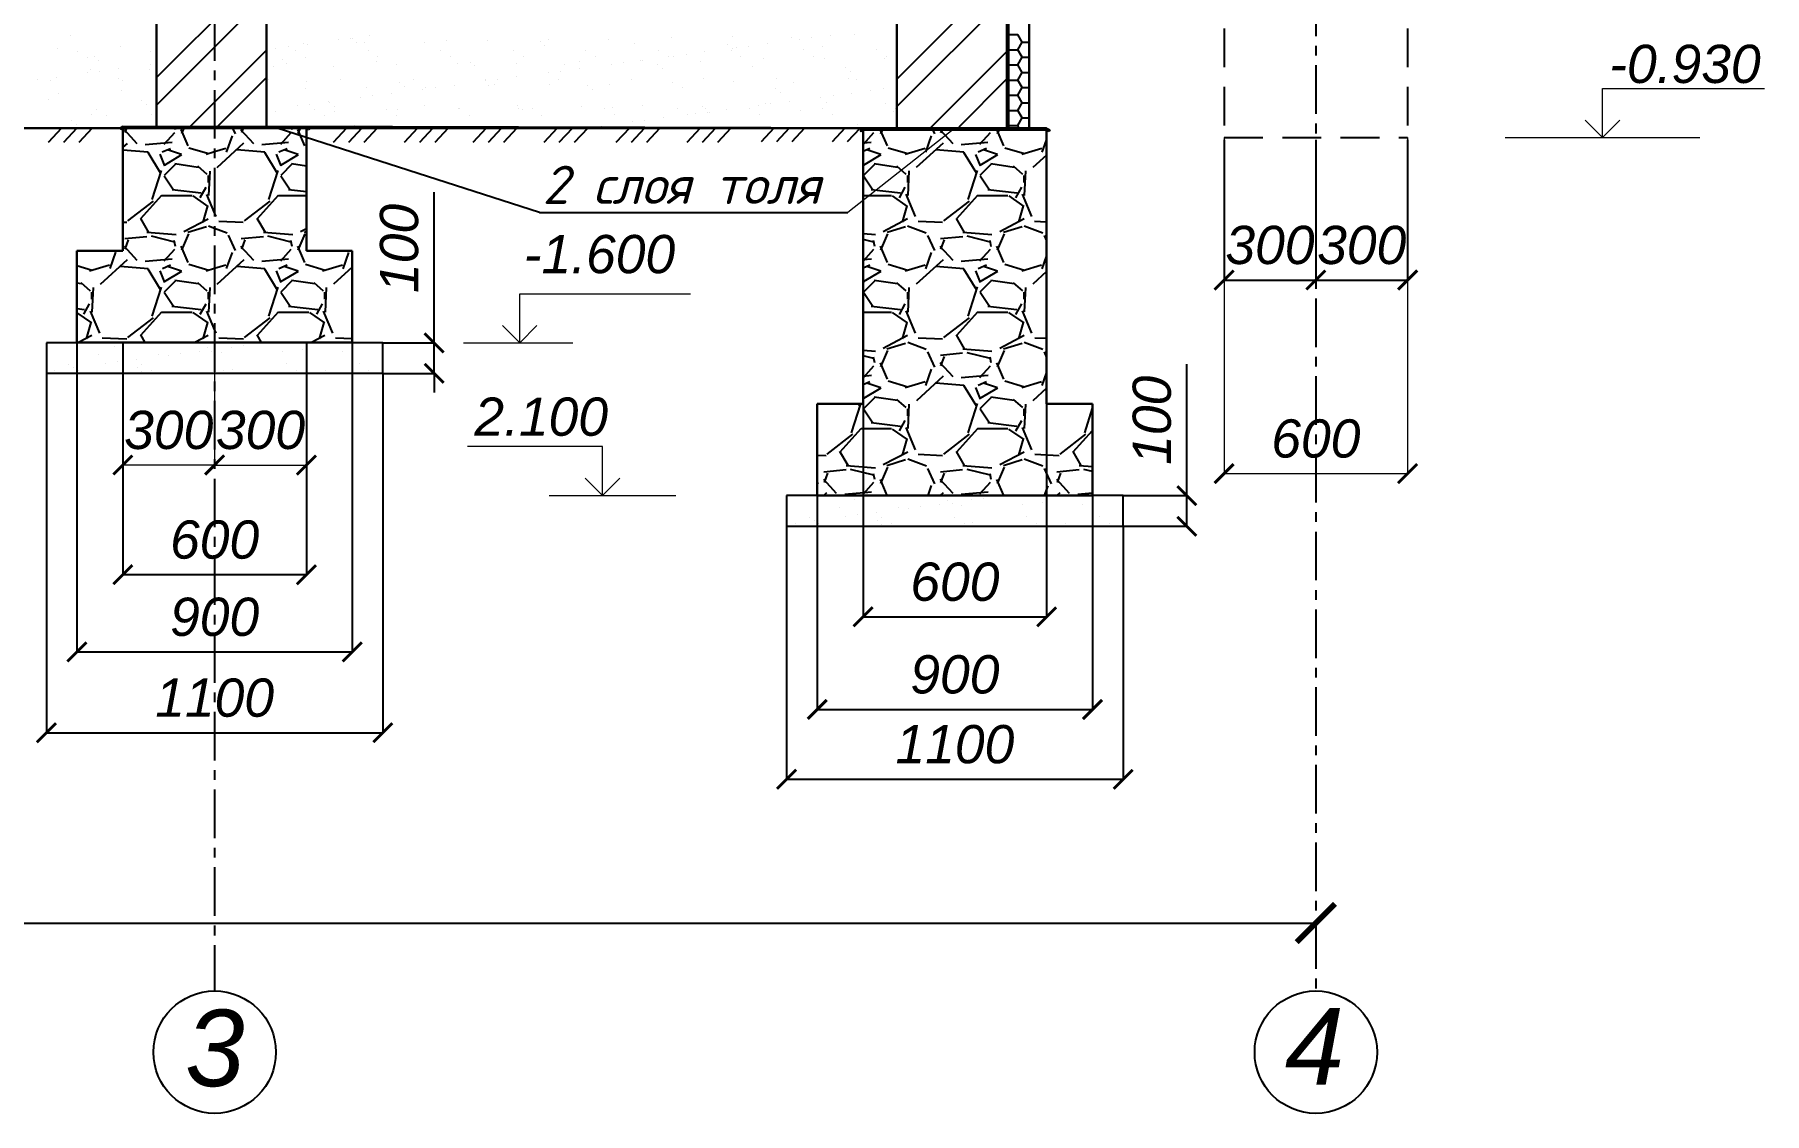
# Model space of a CAD drawing. Header units: millimetres. Extents: x 84778 to 227326, y -44398 to 146312.
# Drawn here: x 196274 to 207584, y -15840 to -8789 of the extents above; entities that cross this region are included whole.
import ezdxf

# ---------------------------------------------------------------- set-up
doc = ezdxf.new("R2010")
doc.units = ezdxf.units.MM
doc.header["$LTSCALE"] = 10
doc.linetypes.add('CENTER', pattern=[50.8, 31.75, -6.35, 6.35, -6.35])
doc.linetypes.add('DASHED', pattern=[19.05, 12.7, -6.35])
for name, color, linetype in [('Осевая', 7, 'CENTER'), ('Пунктир', 7, 'DASHED'), ('Размерная', 7, 'Continuous'), ('Текст', 7, 'Continuous'), ('Штриховка', 7, 'DASHED')]:
    doc.layers.add(name, color=color, linetype=linetype)
for name, color, linetype, lineweight in [('Основная', 7, 'Continuous', 30), ('основной', 7, 'Continuous', 30), ('Тонкая', 7, 'Continuous', 25)]:
    doc.layers.add(name, color=color, linetype=linetype, lineweight=lineweight)
doc.styles.add('Isocpeur', font='isocpeui.ttf')
doc.styles.add('STIL 888', font='ARIALI.TTF')

# ---------------------------------------------------------------- blocks, each defined once
blk = doc.blocks.new('_ArchTick')
at = {"color": 0, "linetype": 'ByBlock', "const_width": 0.15}
blk.add_lwpolyline([(-0.5, -0.5), (0.5, 0.5)], dxfattribs=at)

msp = doc.modelspace()

# ---------------------------------------------------------------- hatches: boundary and pattern name
at = {"layer": 'Тонкая', "linetype": 'Continuous', "ltscale": 1000}
msp.add_hatch(color=256, dxfattribs=at).paths.add_polyline_path([(202643.6, -5515.4), (202631.6, -5515.4), (202631.6, -9401.4), (202643.6, -9401.4)])
at = {"layer": 'Тонкая', "linetype": 'DASHED', "ltscale": 1000}
h = msp.add_hatch(color=256, dxfattribs=at)
h.paths.add_polyline_path([(198051.6, -9389.4), (196851.6, -9389.4), (196851.6, -9401.4), (198051.6, -9401.4)])
h.paths.add_polyline_path([(196851.6, -9389.4), (196833.2, -9399.9), (196838.9, -9409.8), (196851.6, -9401.4)])
h.paths.add_polyline_path([(198072.3, -9399), (198051.6, -9389.4), (198051.6, -9401.4), (198066.7, -9411)])
h = msp.add_hatch(color=256, dxfattribs=at)
h.paths.add_polyline_path([(202891.6, -9401.4), (201691.6, -9401.4), (201691.6, -9413.4), (202891.6, -9413.4)])
h.paths.add_polyline_path([(201691.6, -9401.4), (201673.2, -9411.9), (201678.9, -9421.8), (201691.6, -9413.4)])
h.paths.add_polyline_path([(202912.3, -9411), (202891.6, -9401.4), (202891.6, -9413.4), (202906.7, -9423)])

# ---------------------------------------------------------------- linework, layer by layer
at = {"lineweight": 20}
msp.add_line((202291.6, -9401.4), (201591.9, -9952.1), dxfattribs=at)
at = {"layer": 'Осевая'}
for p, q in [((197451.6, 13708.5), (197451.6, -15039.6)), ((204651.6, 6250), (204651.6, -15039.6))]:
    msp.add_line(p, q, dxfattribs=at)
at = {"layer": 'Основная', "ltscale": 50}
for p, q in [((196851.6, -9401.4), (198051.6, -9401.4)), ((201691.6, -9401.4), (202891.6, -9401.4))]:
    msp.add_line(p, q, dxfattribs=at)
at = {"layer": 'основной', "ltscale": 50}
for p, q in [((201911.6, -9401.4), (201911.6, -4875.4)), ((202777.6, -9401.4), (202777.6, -5515.4)), ((197791.6, -9401.4), (197791.6, -7601.4)), ((197071.6, -9401.4), (197071.6, -7720.8)), ((189651.6, -9401.4), (196851.6, -9401.4)), ((198051.6, -9401.4), (201691.6, -9401.4))]:
    msp.add_line(p, q, dxfattribs=at)
at = {"layer": 'основной', "linetype": 'Continuous', "ltscale": 1000}
msp.add_line((202631.6, -4875.4), (202631.6, -9401.4), dxfattribs=at)
at = {"layer": 'основной', "ltscale": 1000}
for p, q in [((196851.6, -9401.4), (196851.6, -10201.4)), ((198051.6, -9401.4), (198051.6, -10201.4)), ((196551.6, -10201.4), (196551.6, -10802)), ((196551.6, -10201.4), (196851.6, -10201.4)), ((198051.6, -10201.4), (198351.6, -10201.4)), ((198351.6, -10201.4), (198351.6, -10802)), ((196551.6, -10802), (198351.6, -10802)), ((196851.6, -10801.4), (196851.6, -10802)), ((198051.6, -10801.4), (198051.6, -10802))]:
    msp.add_line(p, q, dxfattribs=at)
at = {"layer": 'основной', "linetype": 'Continuous'}
for p, q in [((201691.6, -9401.4), (201691.6, -11201.4)), ((202891.6, -9401.4), (202891.6, -11201.4)), ((201391.6, -11201.4), (201391.6, -11801.4)), ((201391.6, -11201.4), (201691.6, -11201.4)), ((202891.6, -11201.4), (203191.6, -11201.4)), ((203191.6, -11201.4), (203191.6, -11802)), ((201391.6, -11801.4), (203191.6, -11801.4))]:
    msp.add_line(p, q, dxfattribs=at)
at = {"layer": 'Пунктир', "linetype": 'DASHED', "ltscale": 2}
for p, q in [((204051.6, -5700.8), (204051.6, -9475.4)), ((205251.6, -5700.8), (205251.6, -9475.4)), ((204051.6, -9461.4), (205251.6, -9461.4))]:
    msp.add_line(p, q, dxfattribs=at)
at = {"layer": 'Размерная', "linetype": 'ByBlock', "lineweight": 20}
for p, q in [((206525.6, -9141.4), (207584.4, -9141.4)), ((206525.6, -9461.4), (206525.6, -9141.4)), ((206412.5, -9348.3), (206525.6, -9461.4)), ((206638.7, -9348.3), (206525.6, -9461.4)), ((199446.2, -10483.9), (200561.9, -10483.9)), ((199446.2, -10803.9), (199446.2, -10483.9)), ((199333, -10690.8), (199446.2, -10803.9)), ((199559.3, -10690.8), (199446.2, -10803.9)), ((199988.3, -11481.4), (199104.8, -11481.4)), ((199988.3, -11801.4), (199988.3, -11481.4)), ((199875.1, -11688.3), (199988.3, -11801.4)), ((200101.4, -11688.3), (199988.3, -11801.4))]:
    msp.add_line(p, q, dxfattribs=at)
at = {"layer": 'Размерная', "linetype": 'ByBlock', "lineweight": 0, "ltscale": 1000}
for p, q in [((204051.6, -9462), (204051.6, -11659.5)), ((205251.6, -9462), (205251.6, -11659.5)), ((196851.6, -10802), (196851.6, -11603.3)), ((197451.6, -10802), (197451.6, -11603.3)), ((197451.6, -10803.3), (197451.6, -11603.3)), ((198051.6, -10803.3), (198051.6, -11603.3)), ((197451.6, -11602.1), (196851.6, -11602.1)), ((197451.6, -11602.1), (198051.6, -11602.1)), ((204051.6, -11658.3), (205251.6, -11658.3))]:
    msp.add_line(p, q, dxfattribs=at)
at = {"layer": 'Размерная', "linetype": 'ByBlock', "ltscale": 1000}
for p, q in [((204051.6, -9476), (204051.6, -10394.5)), ((204651.6, -9476), (204651.6, -10394.5)), ((204651.6, -9477.3), (204651.6, -10394.5)), ((205251.6, -9477.3), (205251.6, -10394.5)), ((204051.6, -10393.2), (204651.6, -10393.2)), ((204651.6, -10393.2), (205251.6, -10393.2)), ((196851.6, -10802), (196851.6, -12319.9)), ((198051.6, -10802), (198051.6, -12319.9)), ((203808.3, -11802), (203808.3, -10942.7)), ((201691.6, -11202), (201691.6, -12595.4)), ((202891.6, -11202), (202891.6, -12595.4)), ((201391.6, -11802), (201391.6, -13200.9)), ((203191.6, -11802.6), (203191.6, -13200.9)), ((203392.2, -11802), (203809.6, -11802)), ((203808.3, -12002.6), (203808.3, -11802)), ((201191.6, -12002.6), (201191.6, -13657.3)), ((203391.6, -12002.6), (203391.6, -13657.3)), ((203392.2, -12002.6), (203809.6, -12002.6)), ((196851.6, -12318.7), (198051.6, -12318.7)), ((201691.6, -12594.2), (202891.6, -12594.2)), ((201391.6, -13199.6), (203191.6, -13199.6)), ((201191.6, -13656.1), (203391.6, -13656.1))]:
    msp.add_line(p, q, dxfattribs=at)
at = {"layer": 'Размерная', "ltscale": 1000}
for p, q in [((198886.9, -10803.9), (198886.9, -9819.6)), ((196551.6, -10803.3), (196551.6, -12824.8)), ((198351.6, -10803.3), (198351.6, -12824.8)), ((198552.2, -10803.9), (198888.1, -10803.9)), ((198886.9, -11003.3), (198886.9, -10803.9)), ((196351.6, -11003.3), (196351.6, -13353)), ((198551.6, -11003.3), (198551.6, -13353)), ((198552.2, -11003.3), (198888.1, -11003.3)), ((198886.9, -11003.3), (198886.9, -11128.3)), ((196551.6, -12823.5), (198351.6, -12823.5)), ((196351.6, -13351.8), (198551.6, -13351.8))]:
    msp.add_line(p, q, dxfattribs=at)
at = {"layer": 'Размерная', "linetype": 'Continuous', "ltscale": 1000}
for p, q in [((183051.6, -14595.5), (204651.6, -14595.5)), ((204651.6, -14594.2), (204651.6, -14593))]:
    msp.add_line(p, q, dxfattribs=at)
at = {"layer": 'Тонкая', "ltscale": 50}
msp.add_line((202643.6, -9401.4), (202643.6, -5515.4), dxfattribs=at)
at = {"layer": 'Тонкая', "ltscale": 1000}
for p, q in [((197071.6, -9070.4), (197789.4, -8352.6)), ((201911.6, -9079.8), (202631.6, -8359.8)), ((197071.6, -9250.1), (197788.8, -8532.8)), ((201911.6, -9259.4), (202631.6, -8539.4)), ((197291.4, -9389.4), (197787.8, -8893)), ((202134.4, -9395.7), (202631.6, -8898.6)), ((197471, -9389.4), (197787.3, -9073.2)), ((202318.7, -9391.1), (202631.6, -9078.2)), ((196851.6, -10201.4), (196851.6, -9401.4)), ((196851.6, -9401.4), (198051.6, -9401.4)), ((196879.1, -9499.8), (196851.6, -9525)), ((196945.8, -9503.3), (196862, -9411.8)), ((196866.6, -9429.8), (196877.3, -9401.4)), ((197172.9, -9494), (196997.6, -9509.2)), ((197188.2, -9431.1), (197119.6, -9507.3)), ((197195.8, -9411.4), (197193.8, -9401.4)), ((197230.8, -9410.4), (197276.5, -9517.1)), ((197236.3, -9436.4), (197251.4, -9401.4)), ((197641.3, -9499.6), (197466.1, -9659.7)), ((197529.5, -9556.9), (197567.6, -9450.2)), ((197569.3, -9401.4), (197586.2, -9437.8)), ((197707.7, -9503.2), (197623.9, -9411.8)), ((197628.6, -9429.8), (197639.3, -9401.4)), ((197934.9, -9494), (197759.7, -9509.2)), ((199574.6, -9952.1), (197860.5, -9401.4)), ((197950.2, -9431.1), (197881.6, -9507.3)), ((197957.8, -9411.3), (197955.8, -9401.4)), ((197992.7, -9410.3), (198038.4, -9517)), ((197998.3, -9436.5), (198013.3, -9401.4)), ((198051.6, -9401.4), (198051.6, -10201.4)), ((197016.8, -9558.2), (196851.6, -9544.4)), ((197100.8, -9696.6), (197017, -9559.5)), ((197093, -9571.5), (197123.4, -9647.7)), ((197162.9, -9534.8), (197109.6, -9557.6)), ((197123.1, -9641.4), (197237.4, -9572.8)), ((197236, -9573.5), (197144.5, -9543.1)), ((197283.5, -9528.3), (197413, -9566.4)), ((197395.7, -9570.3), (197451.6, -9553.9)), ((197451.6, -9553.9), (197525.3, -9532.2)), ((197778.8, -9558.2), (197595.9, -9542.9)), ((197862.8, -9696.6), (197779, -9559.5)), ((197855, -9571.5), (197885.5, -9647.7)), ((197925, -9534.7), (197871.6, -9557.6)), ((197885.1, -9641.4), (197999.4, -9572.8)), ((197998, -9573.5), (197906.5, -9543.1)), ((198045.4, -9528.3), (198051.6, -9530.1)), ((197043.9, -9867.6), (197104.8, -9677.1)), ((197197.6, -9634.6), (197121.4, -9710.8)), ((197122.1, -9711.5), (197183, -9802.9)), ((197344.3, -9656.7), (197191.9, -9633.8)), ((197402.2, -9702.9), (197341.2, -9649.6)), ((197411.1, -9756.5), (197411.1, -9710.8)), ((197419.2, -9680.9), (197411.6, -9841)), ((197805.9, -9867.5), (197866.8, -9677)), ((197959.6, -9634.6), (197883.4, -9710.8)), ((197884.1, -9711.5), (197945, -9802.9)), ((198051.6, -9648.5), (197953.9, -9633.9)), ((196969.6, -9991.5), (197106.7, -9839.1)), ((197173, -9801.1), (197363.5, -9823.9)), ((197357.6, -9854.7), (197395.7, -9786.1)), ((197398.9, -9834.2), (197451.6, -9959.2)), ((197731.6, -9991.5), (197868.7, -9839.1)), ((197935, -9801.1), (198051.6, -9815.1)), ((196884.2, -10007.1), (197051.9, -9877.5)), ((197106.3, -9840.4), (197304.5, -9840.4)), ((197308.8, -9843.2), (197407.9, -9911.7)), ((197404.4, -9907.8), (197373.9, -10014.5)), ((197646.3, -10007), (197813.9, -9877.5)), ((197868.3, -9840.4), (198051.6, -9840.4)), ((196851.6, -10014.5), (196877.2, -10015.7)), ((197021.4, -10081.6), (196968.1, -9990.2)), ((197409.9, -9994.5), (197249.9, -10078.3)), ((197275.9, -10081), (197397.9, -10042.9)), ((197411, -10038.3), (197451.6, -10053.5)), ((197451.6, -9959.2), (197459.9, -9979)), ((197451.6, -10053.5), (197532.9, -10084)), ((197479.2, -10008.1), (197639.2, -10015.7)), ((197783.4, -10081.6), (197730.1, -9990.2)), ((198051.6, -10057.6), (198012, -10078.3)), ((196945.8, -10265.3), (196862, -10173.9)), ((197008.8, -10109.8), (196864, -10125)), ((196866.6, -10191.8), (196889.5, -10130.9)), ((197199.9, -10098.6), (197009.4, -10083.3)), ((197199.9, -10098.6), (197009.4, -10083.3)), ((197190.3, -10145.1), (197037.9, -10107)), ((197195.8, -10173.4), (197188.1, -10135.3)), ((197230.8, -10172.4), (197276.5, -10279.1)), ((197236.3, -10198.4), (197282, -10091.8)), ((197540.4, -10100.7), (197586.1, -10199.8)), ((197707.8, -10265.3), (197623.9, -10173.8)), ((197770.8, -10109.8), (197626, -10125)), ((197628.6, -10191.9), (197651.5, -10130.9)), ((197962, -10098.6), (197771.5, -10083.3)), ((197962, -10098.6), (197771.5, -10083.3)), ((197952.3, -10145.1), (197799.9, -10107)), ((197957.8, -10173.3), (197950.1, -10135.2)), ((197992.7, -10172.3), (198038.5, -10279)), ((197998.3, -10198.5), (198044, -10091.8)), ((198037.9, -10081), (198051.6, -10076.7)), ((196551.6, -10802), (196551.6, -10201.4)), ((196551.6, -10201.4), (196851.6, -10201.4)), ((196879.3, -10261.6), (196704.1, -10421.6)), ((196767.5, -10318.8), (196805.6, -10212.1)), ((197173.4, -10255.9), (196998.1, -10271.2)), ((197188.2, -10193.1), (197119.6, -10269.3)), ((197283.6, -10290.4), (197413.1, -10328.5)), ((197641.5, -10261.5), (197466.3, -10421.5)), ((197529.5, -10318.9), (197567.6, -10212.2)), ((197935.4, -10255.9), (197760.2, -10271.2)), ((197950.1, -10193.2), (197881.5, -10269.4)), ((198045.5, -10290.4), (198175.1, -10328.5)), ((198051.6, -10201.4), (198351.6, -10201.4)), ((198291.4, -10319), (198329.5, -10212.4)), ((198351.6, -10201.4), (198351.6, -10802)), ((196551.6, -10299.2), (196651.2, -10328.5)), ((196633.6, -10332.4), (196763.2, -10294.3)), ((197016.8, -10320.2), (196834, -10304.9)), ((197100.8, -10458.6), (197017, -10321.5)), ((197093, -10333.5), (197123.4, -10409.7)), ((197163, -10296.7), (197109.7, -10319.6)), ((197197.6, -10396.6), (197121.4, -10472.8)), ((197123.1, -10403.4), (197237.4, -10334.8)), ((197236, -10335.5), (197144.5, -10305.1)), ((197344.2, -10418.7), (197191.8, -10395.8)), ((197395.6, -10332.4), (197451.6, -10315.9)), ((197451.6, -10315.9), (197525.1, -10294.3)), ((197778.8, -10320.2), (197596, -10304.9)), ((197862.8, -10458.6), (197779, -10321.5)), ((197855, -10333.5), (197885.5, -10409.7)), ((197925.1, -10296.7), (197871.8, -10319.6)), ((197959.6, -10396.6), (197883.4, -10472.8)), ((197885.1, -10403.4), (197999.4, -10334.8)), ((197998, -10335.5), (197906.5, -10305.1)), ((198106.2, -10418.7), (197953.8, -10395.8)), ((198157.6, -10332.4), (198287.1, -10294.3)), ((198351.6, -10308.9), (198228.4, -10421.3)), ((196582.2, -10418.7), (196551.6, -10414.1)), ((196640.4, -10465.1), (196579.4, -10411.7)), ((196649.1, -10518.5), (196649.1, -10472.8)), ((196657.2, -10443), (196649.6, -10603.1)), ((197043.9, -10629.6), (197104.8, -10439.1)), ((197122.1, -10473.5), (197183, -10564.9)), ((197402.3, -10465), (197341.3, -10411.7)), ((197411.1, -10518.5), (197411.1, -10472.8)), ((197419.2, -10442.9), (197411.6, -10603)), ((197805.9, -10629.5), (197866.8, -10439)), ((197884.1, -10473.5), (197945, -10564.9)), ((198164.2, -10464.9), (198103.2, -10411.6)), ((198173.1, -10518.5), (198173.1, -10472.8)), ((198181.3, -10442.8), (198173.6, -10602.8)), ((196551.6, -10579.9), (196601.3, -10585.9)), ((196551.6, -10608.5), (196645.7, -10673.7)), ((196595.6, -10616.7), (196633.7, -10548.1)), ((196637, -10596.5), (196698, -10741.3)), ((196969.6, -10753.5), (197106.7, -10601.1)), ((197106.3, -10602.4), (197304.5, -10602.4)), ((197172.8, -10563.1), (197363.3, -10585.9)), ((197308.7, -10605.1), (197407.8, -10673.7)), ((197357.5, -10616.8), (197395.6, -10548.2)), ((197399, -10596.3), (197451.6, -10721.2)), ((197731.6, -10753.5), (197868.7, -10601.1)), ((197868.3, -10602.4), (198066.5, -10602.4)), ((197934.8, -10563.1), (198125.3, -10585.9)), ((198070.8, -10605.1), (198169.8, -10673.7)), ((198119.5, -10616.9), (198157.6, -10548.3)), ((198160.9, -10596.1), (198221.9, -10740.9)), ((196642.4, -10669.8), (196611.9, -10776.5)), ((196884.3, -10769), (197051.9, -10639.5)), ((197404.4, -10669.8), (197373.9, -10776.5)), ((197451.6, -10721.2), (197459.9, -10741.1)), ((197646.3, -10769), (197814, -10639.4)), ((198166.4, -10669.8), (198135.9, -10776.4)), ((198351.6, -10802), (196551.6, -10802)), ((196648, -10756.5), (196561.1, -10802)), ((196649.1, -10800.3), (196653.6, -10802)), ((196717.3, -10770.1), (196877.3, -10777.7)), ((196997.1, -10802), (196968.1, -10752.2)), ((197410.2, -10756.4), (197323.1, -10802)), ((197411, -10800.3), (197415.6, -10802)), ((197479.3, -10770.1), (197639.3, -10777.7)), ((197759.1, -10802), (197730.1, -10752.2)), ((198172.3, -10756.3), (198085, -10802)), ((198173, -10800.3), (198177.6, -10802)), ((198241.3, -10770.1), (198351.6, -10775.4))]:
    msp.add_line(p, q, dxfattribs=at)
at = {"layer": 'Тонкая', "color": 7, "linetype": 'Continuous', "lineweight": 0, "ltscale": 1000}
for p, q in [((197791.6, -8314.8), (197791.6, -9389.4)), ((201911.6, -9401.4), (201911.6, -8315.3)), ((197791.6, -9389.4), (201911.6, -9401.4))]:
    msp.add_line(p, q, dxfattribs=at)
at = {"layer": 'Тонкая', "linetype": 'Continuous', "ltscale": 1000}
for p, q in [((197791.6, -9389.4), (197791.6, -8314.8)), ((201911.6, -8315.3), (201911.6, -9401.4)), ((196512.3, -8792.1), (196512.3, -8792.1)), ((198342.2, -8813.1), (198342.2, -8813.1)), ((198350.8, -8816), (198350.8, -8816)), ((198466.1, -8796.8), (198466.1, -8796.8)), ((200435.6, -8809.6), (200435.6, -8809.6)), ((200834.5, -8804.5), (200834.5, -8804.5)), ((201224.3, -8806.4), (201224.3, -8806.4)), ((201274.9, -8821.6), (201274.9, -8821.6)), ((201354.3, -8811.1), (201354.3, -8811.1)), ((201478.2, -8794.8), (201478.2, -8794.8)), ((201635.9, -8791.5), (201635.9, -8791.5)), ((196422.8, -8878.6), (196422.8, -8878.6)), ((196556.5, -8897.8), (196556.5, -8897.8)), ((196664, -8931.1), (196664, -8931.1)), ((196834.4, -8863.7), (196834.4, -8863.7)), ((197031.1, -8896.9), (197031.1, -8896.9)), ((197852.6, -8877.6), (197852.6, -8877.6)), ((197932, -8867.1), (197932, -8867.1)), ((197980.3, -8895.2), (197980.3, -8895.2)), ((198034.8, -8845.7), (198034.8, -8845.7)), ((198055.9, -8850.8), (198055.9, -8850.8)), ((198262.9, -8823.5), (198262.9, -8823.5)), ((198378.9, -8841.8), (198378.9, -8841.8)), ((198433.7, -8840.6), (198433.7, -8840.6)), ((198454.9, -8894.3), (198454.9, -8894.3)), ((198823.5, -8842.5), (198823.5, -8842.5)), ((198929.5, -8893.5), (198929.5, -8893.5)), ((198969.6, -8829.5), (198969.6, -8829.5)), ((198993.8, -8934.4), (198993.8, -8934.4)), ((199235.2, -8827.6), (199235.2, -8827.6)), ((199404.1, -8892.6), (199404.1, -8892.6)), ((199468.4, -8933.5), (199468.4, -8933.5)), ((199579.4, -8834.7), (199579.4, -8834.7)), ((199607.5, -8860.5), (199607.5, -8860.5)), ((199634.1, -8822.5), (199634.1, -8822.5)), ((199878.7, -8891.7), (199878.7, -8891.7)), ((199943, -8932.7), (199943, -8932.7)), ((200023.9, -8824.4), (200023.9, -8824.4)), ((200198.2, -8848.2), (200198.2, -8848.2)), ((200353.3, -8890.9), (200353.3, -8890.9)), ((200417.6, -8931.8), (200417.6, -8931.8)), ((200454.5, -8929.6), (200454.5, -8929.6)), ((200533.8, -8919.2), (200533.8, -8919.2)), ((200657.7, -8902.8), (200657.7, -8902.8)), ((200808, -8853.5), (200808, -8853.5)), ((200827.9, -8890), (200827.9, -8890)), ((200836.1, -8879.2), (200836.1, -8879.2)), ((200864.7, -8875.6), (200864.7, -8875.6)), ((200892.1, -8930.9), (200892.1, -8930.9)), ((200944, -8865.1), (200944, -8865.1)), ((201067.9, -8848.8), (201067.9, -8848.8)), ((201302.5, -8889.1), (201302.5, -8889.1)), ((201366.7, -8930.1), (201366.7, -8930.1)), ((201426.8, -8866.9), (201426.8, -8866.9)), ((201777.1, -8888.3), (201777.1, -8888.3)), ((201841.3, -8929.2), (201841.3, -8929.2)), ((196620.8, -8938.7), (196620.8, -8938.7)), ((196621.9, -9039.6), (196621.9, -9039.6)), ((196637.9, -9014.5), (196637.9, -9014.5)), ((196692.1, -8956.8), (196692.1, -8956.8)), ((196701.3, -9029.1), (196701.3, -9029.1)), ((196825.2, -9012.8), (196825.2, -9012.8)), ((197027.8, -9016.4), (197027.8, -9016.4)), ((197032.2, -8985.6), (197032.2, -8985.6)), ((197838.3, -8996.4), (197838.3, -8996.4)), ((197892.6, -8949.8), (197892.6, -8949.8)), ((197920.7, -8975.5), (197920.7, -8975.5)), ((198044.6, -8936.1), (198044.6, -8936.1)), ((198228.2, -8998.3), (198228.2, -8998.3)), ((198511.4, -8963.3), (198511.4, -8963.3)), ((198519.2, -8935.3), (198519.2, -8935.3)), ((198639.8, -8983.5), (198639.8, -8983.5)), ((199038.7, -8978.4), (199038.7, -8978.4)), ((199121.3, -8968.5), (199121.3, -8968.5)), ((199149.4, -8994.2), (199149.4, -8994.2)), ((199428.5, -8980.3), (199428.5, -8980.3)), ((199634, -9037.6), (199634, -9037.6)), ((199713.4, -9027.2), (199713.4, -9027.2)), ((199740.1, -8982), (199740.1, -8982)), ((199837.3, -9010.9), (199837.3, -9010.9)), ((199840.2, -8965.4), (199840.2, -8965.4)), ((200044.3, -8983.6), (200044.3, -8983.6)), ((200123.6, -8973.2), (200123.6, -8973.2)), ((200239.1, -8960.3), (200239.1, -8960.3)), ((200247.5, -8956.9), (200247.5, -8956.9)), ((200349.9, -8987.2), (200349.9, -8987.2)), ((200378, -9013), (200378, -9013)), ((200628.9, -8962.2), (200628.9, -8962.2)), ((200968.7, -9000.7), (200968.7, -9000.7)), ((201040.5, -8947.4), (201040.5, -8947.4)), ((201439.5, -8942.3), (201439.5, -8942.3)), ((201578.5, -9005.9), (201578.5, -9005.9)), ((201606.6, -9031.7), (201606.6, -9031.7)), ((201829.3, -8944.2), (201829.3, -8944.2)), ((196291, -9083.1), (196291, -9083.1)), ((196377.6, -9087), (196377.6, -9087)), ((196414.9, -9066.8), (196414.9, -9066.8)), ((196824.7, -9078.3), (196824.7, -9078.3)), ((196844, -9157.4), (196844, -9157.4)), ((196852.1, -9086.1), (196852.1, -9086.1)), ((197801.3, -9084.4), (197801.3, -9084.4)), ((198044.4, -9139.3), (198044.4, -9139.3)), ((198053.3, -9097), (198053.3, -9097)), ((198275.9, -9083.5), (198275.9, -9083.5)), ((198443.3, -9134.2), (198443.3, -9134.2)), ((198663.1, -9102.3), (198663.1, -9102.3)), ((198691.2, -9128), (198691.2, -9128)), ((198750.5, -9082.7), (198750.5, -9082.7)), ((198813.6, -9145.6), (198813.6, -9145.6)), ((198833.1, -9136.1), (198833.1, -9136.1)), ((198892.9, -9135.2), (198892.9, -9135.2)), ((199016.8, -9118.9), (199016.8, -9118.9)), ((199223.8, -9091.6), (199223.8, -9091.6)), ((199225.1, -9081.8), (199225.1, -9081.8)), ((199244.8, -9121.3), (199244.8, -9121.3)), ((199281.9, -9115.7), (199281.9, -9115.7)), ((199303.1, -9081.2), (199303.1, -9081.2)), ((199427, -9064.9), (199427, -9064.9)), ((199643.7, -9116.2), (199643.7, -9116.2)), ((199699.7, -9080.9), (199699.7, -9080.9)), ((199891.8, -9121), (199891.8, -9121)), ((199919.9, -9146.7), (199919.9, -9146.7)), ((200033.5, -9118.1), (200033.5, -9118.1)), ((200174.3, -9080.1), (200174.3, -9080.1)), ((200445.2, -9103.2), (200445.2, -9103.2)), ((200510.6, -9134.4), (200510.6, -9134.4)), ((200648.9, -9079.2), (200648.9, -9079.2)), ((200844.1, -9098.1), (200844.1, -9098.1)), ((201120.4, -9139.7), (201120.4, -9139.7)), ((201123.5, -9078.3), (201123.5, -9078.3)), ((201233.9, -9100), (201233.9, -9100)), ((201598.1, -9077.5), (201598.1, -9077.5)), ((201645.5, -9085.2), (201645.5, -9085.2)), ((201739.2, -9153.2), (201739.2, -9153.2)), ((201825.7, -9143.7), (201825.7, -9143.7)), ((201905, -9133.2), (201905, -9133.2)), ((196366.5, -9212.1), (196366.5, -9212.1)), ((196432.4, -9172.2), (196432.4, -9172.2)), ((196976.4, -9217.3), (196976.4, -9217.3)), ((197004.5, -9243), (197004.5, -9243)), ((197993.1, -9253.6), (197993.1, -9253.6)), ((198072.5, -9243.2), (198072.5, -9243.2)), ((198196.4, -9226.9), (198196.4, -9226.9)), ((198205, -9236), (198205, -9236)), ((198233.1, -9261.8), (198233.1, -9261.8)), ((198403.4, -9199.6), (198403.4, -9199.6)), ((198482.7, -9189.2), (198482.7, -9189.2)), ((198606.6, -9172.9), (198606.6, -9172.9)), ((198823.8, -9249.5), (198823.8, -9249.5)), ((199048.3, -9272), (199048.3, -9272)), ((199433.6, -9254.7), (199433.6, -9254.7)), ((199438.1, -9273.9), (199438.1, -9273.9)), ((199849.8, -9259.1), (199849.8, -9259.1)), ((200001.8, -9273.4), (200001.8, -9273.4)), ((200052.4, -9268.2), (200052.4, -9268.2)), ((200248.7, -9254), (200248.7, -9254)), ((200476.4, -9272.5), (200476.4, -9272.5)), ((200638.5, -9255.9), (200638.5, -9255.9)), ((200662.3, -9273.4), (200662.3, -9273.4)), ((200951, -9271.6), (200951, -9271.6)), ((201005.2, -9251.7), (201005.2, -9251.7)), ((201050.1, -9241), (201050.1, -9241)), ((201084.6, -9241.2), (201084.6, -9241.2)), ((201148.5, -9165.4), (201148.5, -9165.4)), ((201208.5, -9224.9), (201208.5, -9224.9)), ((201415.5, -9197.7), (201415.5, -9197.7)), ((201425.6, -9270.8), (201425.6, -9270.8)), ((201449.1, -9235.9), (201449.1, -9235.9)), ((201494.8, -9187.2), (201494.8, -9187.2)), ((201618.7, -9170.9), (201618.7, -9170.9)), ((201838.9, -9237.8), (201838.9, -9237.8)), ((201900.2, -9269.9), (201900.2, -9269.9)), ((196518.2, -9351.1), (196518.2, -9351.1)), ((196546.3, -9376.8), (196546.3, -9376.8)), ((196647.5, -9308.1), (196647.5, -9308.1)), ((196679.6, -9279.4), (196679.6, -9279.4)), ((196743.9, -9320.3), (196743.9, -9320.3)), ((197037.4, -9310), (197037.4, -9310)), ((197847.9, -9290.1), (197847.9, -9290.1)), ((198103.4, -9276.8), (198103.4, -9276.8)), ((198167.7, -9317.7), (198167.7, -9317.7)), ((198237.8, -9292), (198237.8, -9292)), ((198365.7, -9383.2), (198365.7, -9383.2)), ((198578, -9275.9), (198578, -9275.9)), ((198642.3, -9316.9), (198642.3, -9316.9)), ((198649.4, -9277.1), (198649.4, -9277.1)), ((199052.6, -9275.1), (199052.6, -9275.1)), ((199116.8, -9316), (199116.8, -9316)), ((199461.7, -9280.5), (199461.7, -9280.5)), ((199527.2, -9274.2), (199527.2, -9274.2)), ((199591.4, -9315.2), (199591.4, -9315.2)), ((199977.8, -9386.9), (199977.8, -9386.9)), ((200066, -9314.3), (200066, -9314.3)), ((200184.8, -9359.7), (200184.8, -9359.7)), ((200264.1, -9349.3), (200264.1, -9349.3)), ((200388, -9332.9), (200388, -9332.9)), ((200540.6, -9313.4), (200540.6, -9313.4)), ((200595, -9305.7), (200595, -9305.7)), ((200674.3, -9295.2), (200674.3, -9295.2)), ((200690.4, -9299.2), (200690.4, -9299.2)), ((200798.2, -9278.9), (200798.2, -9278.9)), ((201015.2, -9312.6), (201015.2, -9312.6)), ((201281.1, -9286.9), (201281.1, -9286.9)), ((201489.8, -9311.7), (201489.8, -9311.7)), ((201655.1, -9378.8), (201655.1, -9378.8)), ((201890.9, -9292.2), (201890.9, -9292.2)), ((196965.7, -9388.9), (196965.7, -9388.9)), ((201911.6, -9401.4), (197791.6, -9389.4)), ((198975.5, -9388.5), (198975.5, -9388.5)), ((200454.8, -9396.9), (200454.8, -9396.9)), ((200853.7, -9391.8), (200853.7, -9391.8)), ((201243.5, -9393.7), (201243.5, -9393.7)), ((201760, -9431.3), (201691.6, -9507.3)), ((201745.2, -9494), (201691.6, -9498.6)), ((201804, -9413.4), (201848.3, -9516.6)), ((201808.1, -9436.8), (201818.2, -9413.4)), ((202214.4, -9498.7), (202039.1, -9658.7)), ((202101.2, -9557.7), (202139.3, -9451)), ((202146.9, -9413.4), (202158.4, -9438.5)), ((202279.3, -9502.7), (202197.4, -9413.4)), ((202200.5, -9430.1), (202206.8, -9413.4)), ((202507.2, -9494), (202331.9, -9509.2)), ((202521.9, -9431.4), (202453.4, -9507.6)), ((202566, -9413.4), (202610.2, -9516.6)), ((202570.1, -9436.9), (202580.2, -9413.4)), ((202863.1, -9557.8), (202891.6, -9478.2)), ((201735.2, -9534.6), (201691.6, -9553.3)), ((201695.1, -9641.4), (201809.4, -9572.8)), ((201808, -9573.5), (201716.5, -9543.1)), ((201855.2, -9528.3), (201984.8, -9566.4)), ((201967.5, -9570.4), (202097, -9532.3)), ((202350.8, -9558.2), (202167.9, -9542.9)), ((202434.9, -9696.7), (202351.1, -9559.5)), ((202427, -9571.7), (202457.5, -9647.9)), ((202497.3, -9534.6), (202443.9, -9557.5)), ((202457.1, -9641.4), (202571.4, -9572.8)), ((202570, -9573.5), (202478.5, -9543.1)), ((202617.2, -9528.3), (202746.7, -9566.4)), ((202729.5, -9570.4), (202859, -9532.3)), ((202891.6, -9576.1), (202801.3, -9658.5)), ((201691.6, -9638), (201695.5, -9647.9)), ((201769.6, -9634.6), (201693.4, -9710.8)), ((201694.1, -9711.5), (201755, -9802.9)), ((201916.4, -9656.7), (201764, -9633.9)), ((201973.7, -9702.5), (201912.7, -9649.1)), ((201983.1, -9756.5), (201983.1, -9710.8)), ((201991.3, -9680.2), (201983.6, -9840.3)), ((202378.1, -9867), (202439, -9676.5)), ((202531.6, -9634.6), (202455.4, -9710.8)), ((202456.1, -9711.5), (202517, -9802.9)), ((202678.5, -9656.7), (202526.1, -9633.9)), ((202735.6, -9702.4), (202674.6, -9649.1)), ((202745.1, -9756.5), (202745.1, -9710.8)), ((202753.3, -9680.1), (202745.6, -9840.1)), ((201745.1, -9801.1), (201935.6, -9824)), ((201929.2, -9855.5), (201967.3, -9786.9)), ((201970.5, -9833.1), (202031.4, -9977.9)), ((202303.6, -9991.5), (202440.7, -9839.1)), ((202507.2, -9801.1), (202697.7, -9824)), ((202691.1, -9855.6), (202729.2, -9787)), ((202732.4, -9833), (202793.4, -9977.7)), ((201691.6, -9840.4), (201876.5, -9840.4)), ((201881.1, -9843.3), (201980.2, -9911.9)), ((201976.4, -9907.7), (201945.9, -10014.4)), ((202218.6, -10006.8), (202386.2, -9877.3)), ((202440.3, -9840.4), (202638.5, -9840.4)), ((202643.2, -9843.4), (202742.2, -9912)), ((202738.4, -9907.7), (202707.9, -10014.4)), ((201982.6, -9994.1), (201822.6, -10077.9)), ((201847.8, -10081), (201969.7, -10042.9)), ((201982.8, -10038.2), (202104.7, -10083.9)), ((202051.1, -10008.1), (202211.1, -10015.7)), ((202355.4, -10081.5), (202302, -9990)), ((202744.7, -9994.1), (202584.7, -10077.9)), ((202609.7, -10081.1), (202731.6, -10043)), ((202744.8, -10038.2), (202866.7, -10083.9)), ((202813.1, -10008.1), (202891.6, -10011.9)), ((201772, -10098.6), (201691.6, -10092.1)), ((201772, -10098.6), (201691.6, -10092.1)), ((201762.3, -10145.1), (201691.6, -10127.4)), ((201767.7, -10173.1), (201760.1, -10135)), ((201802.6, -10172), (201848.3, -10278.7)), ((201808.1, -10198.9), (201853.8, -10092.2)), ((202112.7, -10101.4), (202158.4, -10200.4)), ((202279.4, -10264.8), (202195.6, -10173.4)), ((202342.6, -10109.8), (202197.8, -10125)), ((202200.5, -10192.1), (202223.4, -10131.1)), ((202534.1, -10098.6), (202343.6, -10083.3)), ((202534.1, -10098.6), (202343.6, -10083.3)), ((202524.3, -10145.1), (202371.9, -10107)), ((202529.7, -10173), (202522.1, -10134.9)), ((202564.5, -10171.9), (202610.3, -10278.6)), ((202570.1, -10198.9), (202615.8, -10092.3)), ((202874.7, -10101.5), (202891.6, -10137.9)), ((201759.9, -10193.4), (201691.6, -10269.3)), ((201745.7, -10255.9), (201691.6, -10260.6)), ((201855.4, -10290.3), (201984.9, -10328.4)), ((202214.6, -10260.5), (202039.3, -10420.5)), ((202101.2, -10319.7), (202139.3, -10213)), ((202507.7, -10255.9), (202332.4, -10271.2)), ((202521.9, -10193.4), (202453.3, -10269.6)), ((202617.3, -10290.3), (202746.9, -10328.4)), ((202863.1, -10319.9), (202891.6, -10240.2)), ((201735.4, -10296.6), (201691.6, -10315.3)), ((201691.6, -10400), (201695.5, -10409.9)), ((201769.6, -10396.6), (201693.4, -10472.8)), ((201695.1, -10403.4), (201809.4, -10334.8)), ((201808, -10335.5), (201716.5, -10305.1)), ((201916.3, -10418.7), (201763.9, -10395.9)), ((201967.4, -10332.4), (202096.9, -10294.3)), ((202350.8, -10320.2), (202167.9, -10304.9)), ((202434.9, -10458.7), (202351.1, -10321.5)), ((202427, -10333.7), (202457.5, -10409.9)), ((202497.4, -10296.6), (202444.1, -10319.4)), ((202531.6, -10396.6), (202455.4, -10472.8)), ((202457.2, -10403.4), (202571.5, -10334.8)), ((202570, -10335.5), (202478.5, -10305.1)), ((202678.3, -10418.7), (202525.9, -10395.9)), ((202729.3, -10332.4), (202858.9, -10294.3)), ((202891.6, -10338.1), (202801.5, -10420.3)), ((201694.1, -10473.5), (201755, -10564.9)), ((201973.8, -10464.6), (201912.8, -10411.2)), ((201983.1, -10518.5), (201983.1, -10472.8)), ((201991.3, -10442.2), (201983.6, -10602.3)), ((202378.1, -10628.9), (202439, -10438.4)), ((202456.1, -10473.5), (202517, -10564.9)), ((202735.7, -10464.5), (202674.7, -10411.2)), ((202745.1, -10518.5), (202745.1, -10472.8)), ((202753.3, -10442.1), (202745.6, -10602.1)), ((201691.6, -10602.4), (201876.5, -10602.4)), ((201744.9, -10563.1), (201935.4, -10585.9)), ((201881, -10605.3), (201980.1, -10673.9)), ((201929.1, -10617.6), (201967.2, -10549)), ((201970.5, -10595.2), (202031.5, -10740)), ((202303.6, -10753.5), (202440.7, -10601.1)), ((202440.3, -10602.4), (202638.5, -10602.4)), ((202507, -10563.1), (202697.5, -10585.9)), ((202643.1, -10605.3), (202742.2, -10673.9)), ((202691.1, -10617.7), (202729.2, -10549.1)), ((202732.4, -10595), (202793.4, -10739.8)), ((201976.4, -10669.7), (201945.9, -10776.4)), ((202218.6, -10768.8), (202386.3, -10639.3)), ((202738.4, -10669.7), (202707.9, -10776.4)), ((196551.6, -10802.6), (196351.6, -10802.6)), ((196351.6, -10802.6), (196351.6, -11002.6)), ((198551.6, -10802.6), (196551.6, -10802.6)), ((196795.1, -10826.2), (196795.1, -10826.2)), ((197404.9, -10831.4), (197404.9, -10831.4)), ((197433, -10857.2), (197433, -10857.2)), ((197559, -10830.9), (197559, -10830.9)), ((197638.4, -10820.5), (197638.4, -10820.5)), ((197762.3, -10804.2), (197762.3, -10804.2)), ((198023.7, -10844.9), (198023.7, -10844.9)), ((198551.6, -11002.6), (198551.6, -10802.6)), ((201771.8, -10860.6), (201691.6, -10854.1)), ((201771.8, -10860.6), (201691.6, -10854.1)), ((201808.1, -10960.9), (201853.8, -10854.2)), ((201982.8, -10756), (201822.8, -10839.8)), ((201847.6, -10843.1), (201969.6, -10805)), ((201982.9, -10800.2), (202104.8, -10846)), ((202051.2, -10770.1), (202211.3, -10777.7)), ((202355.4, -10843.5), (202302, -10752.1)), ((202533.8, -10860.6), (202343.3, -10845.3)), ((202533.8, -10860.6), (202343.3, -10845.3)), ((202570.1, -10961), (202615.8, -10854.3)), ((202745, -10755.9), (202584.9, -10839.7)), ((202609.6, -10843.1), (202731.5, -10805)), ((202744.8, -10800.2), (202866.8, -10845.9)), ((202813.2, -10770.1), (202891.6, -10773.8)), ((196497.9, -10944.5), (196497.9, -10944.5)), ((196531.6, -10966.2), (196531.6, -10966.2)), ((196695.5, -10879.4), (196695.5, -10879.4)), ((196738.6, -10938.9), (196738.6, -10938.9)), ((196817.9, -10928.5), (196817.9, -10928.5)), ((196941.8, -10912.2), (196941.8, -10912.2)), ((196946.8, -10965.2), (196946.8, -10965.2)), ((196972.5, -10943.6), (196972.5, -10943.6)), ((197085.3, -10881.3), (197085.3, -10881.3)), ((197148.8, -10884.9), (197148.8, -10884.9)), ((197228.1, -10874.5), (197228.1, -10874.5)), ((197352, -10858.2), (197352, -10858.2)), ((197447.1, -10942.8), (197447.1, -10942.8)), ((197496.9, -10866.4), (197496.9, -10866.4)), ((197895.9, -10861.4), (197895.9, -10861.4)), ((197921.7, -10941.9), (197921.7, -10941.9)), ((198285.7, -10863.2), (198285.7, -10863.2)), ((198396.3, -10941), (198396.3, -10941)), ((201762.3, -10907.1), (201691.6, -10889.4)), ((201759.9, -10955.4), (201691.6, -11031.3)), ((201767.7, -10935.1), (201760.1, -10897)), ((201802.6, -10934), (201848.3, -11040.7)), ((202112.7, -10863.3), (202158.4, -10962.4)), ((202279.4, -11026.9), (202195.6, -10935.4)), ((202342.3, -10871.8), (202197.5, -10887.1)), ((202200.5, -10954.1), (202223.4, -10893.2)), ((202524.3, -10907.1), (202371.9, -10869)), ((202521.9, -10955.4), (202453.3, -11031.6)), ((202529.7, -10935), (202522.1, -10896.9)), ((202564.6, -10933.9), (202610.3, -11040.6)), ((202874.7, -10863.4), (202891.6, -10899.9)), ((196351.6, -11002.6), (198551.6, -11002.6)), ((196407.7, -10982.5), (196407.7, -10982.5)), ((196562.2, -10985.4), (196562.2, -10985.4)), ((196974.9, -10990.9), (196974.9, -10990.9)), ((197036.8, -10984.6), (197036.8, -10984.6)), ((197511.4, -10983.7), (197511.4, -10983.7)), ((197565.6, -10978.6), (197565.6, -10978.6)), ((197986, -10982.8), (197986, -10982.8)), ((198175.4, -10983.9), (198175.4, -10983.9)), ((198460.6, -10982), (198460.6, -10982)), ((198500.9, -10999.2), (198500.9, -10999.2)), ((201746.2, -11017.9), (201691.6, -11022.6)), ((201735.5, -11058.5), (201691.6, -11077.3)), ((201808, -11097.5), (201716.5, -11067.1)), ((201855.5, -11052.3), (201985, -11090.4)), ((201967.3, -11094.5), (202096.8, -11056.4)), ((202214.8, -11022.3), (202039.5, -11182.3)), ((202101.2, -11081.8), (202139.3, -10975.1)), ((202350.8, -11082.2), (202168, -11066.9)), ((202508.2, -11017.9), (202332.9, -11033.1)), ((202434.9, -11220.7), (202351, -11083.5)), ((202497.5, -11058.5), (202444.2, -11081.4)), ((202570, -11097.5), (202478.5, -11067.1)), ((202617.4, -11052.3), (202747, -11090.4)), ((202729.2, -11094.5), (202858.8, -11056.4)), ((202863.1, -11081.9), (202891.6, -11002.2)), ((201691.6, -11162), (201695.5, -11171.9)), ((201769.6, -11158.6), (201693.4, -11234.8)), ((201695.2, -11165.4), (201809.5, -11096.8)), ((201916.2, -11180.7), (201763.8, -11157.8)), ((201973.9, -11226.7), (201912.9, -11173.3)), ((202427, -11095.7), (202457.5, -11171.9)), ((202531.6, -11158.6), (202455.4, -11234.8)), ((202457.2, -11165.4), (202571.5, -11096.8)), ((202678.2, -11180.7), (202525.8, -11157.8)), ((202735.8, -11226.6), (202674.8, -11173.2)), ((202891.6, -11100.1), (202801.7, -11182.2)), ((201616, -11391), (201676.7, -11201.4)), ((201672.8, -11220.7), (201661.1, -11201.4)), ((201694.1, -11235.5), (201755, -11326.9)), ((201983.1, -11280.5), (201983.1, -11234.8)), ((201991.3, -11204.2), (201983.6, -11364.3)), ((202378.1, -11390.9), (202439, -11200.4)), ((202456.1, -11235.5), (202517, -11326.9)), ((202745.1, -11280.5), (202745.1, -11234.8)), ((202753.3, -11204.1), (202745.6, -11364.1)), ((203140.1, -11390.8), (203191.6, -11230)), ((203191.6, -11212), (203185.1, -11201.4)), ((201456.7, -11530.8), (201624.3, -11401.2)), ((201541.6, -11515.5), (201678.7, -11363.1)), ((201678.3, -11364.4), (201876.5, -11364.4)), ((201744.7, -11325), (201935.2, -11347.9)), ((201881, -11367.3), (201980, -11435.8)), ((201929.1, -11379.6), (201967.2, -11311.1)), ((201970.5, -11357.3), (202031.5, -11502.1)), ((202218.7, -11530.8), (202386.3, -11401.2)), ((202303.6, -11515.4), (202440.7, -11363.1)), ((202440.3, -11364.4), (202638.5, -11364.4)), ((202506.8, -11325), (202697.3, -11347.9)), ((202643, -11367.3), (202742.1, -11435.9)), ((202691, -11379.8), (202729.1, -11311.2)), ((202732.5, -11357.1), (202793.4, -11501.9)), ((202980.8, -11530.7), (203148.4, -11401.2)), ((203065.6, -11515.4), (203191.6, -11375.5)), ((201593.4, -11605.5), (201540, -11514.1)), ((201983.1, -11517.9), (201823, -11601.7)), ((201976.4, -11431.7), (201945.9, -11538.4)), ((202051.4, -11532.1), (202211.4, -11539.7)), ((202355.4, -11605.5), (202302, -11514.1)), ((202745.2, -11517.8), (202585.2, -11601.6)), ((202738.4, -11431.7), (202707.9, -11538.4)), ((202813.4, -11532.1), (202973.4, -11539.7)), ((203117.4, -11605.5), (203064, -11514)), ((201391.6, -11537), (201449.4, -11539.7)), ((201580, -11633.8), (201435.2, -11649.1)), ((201771.6, -11622.6), (201581.1, -11607.3)), ((201771.6, -11622.6), (201581.1, -11607.3)), ((201762.3, -11669.1), (201609.9, -11631)), ((201808.1, -11722.9), (201853.8, -11616.2)), ((201847.5, -11605.1), (201969.5, -11567)), ((201982.9, -11562.3), (202104.9, -11608)), ((202112.7, -11625.3), (202158.4, -11724.3)), ((202342, -11633.8), (202197.2, -11649.1)), ((202533.6, -11622.6), (202343.1, -11607.3)), ((202533.6, -11622.6), (202343.1, -11607.3)), ((202524.3, -11669.1), (202371.9, -11631)), ((202570.1, -11723), (202615.8, -11616.3)), ((202609.5, -11605.1), (202731.4, -11567)), ((202744.9, -11562.3), (202866.8, -11608)), ((202874.7, -11625.4), (202920.4, -11724.4)), ((203103.9, -11633.9), (202959.1, -11649.1)), ((203191.6, -11614.2), (203105.1, -11607.3)), ((203191.6, -11614.2), (203105.1, -11607.3)), ((203191.6, -11645.4), (203133.9, -11631)), ((201391.6, -11713.9), (201396.3, -11724.2)), ((201517.6, -11789), (201433.7, -11697.6)), ((201438.5, -11716.1), (201461.4, -11655.1)), ((201759.9, -11717.4), (201691.3, -11793.6)), ((201767.7, -11697.1), (201760.1, -11659)), ((201802.6, -11696), (201847.7, -11801.4)), ((202116.3, -11801.4), (202139.2, -11737.1)), ((202279.5, -11788.9), (202195.7, -11697.5)), ((202200.5, -11716.1), (202223.4, -11655.2)), ((202521.8, -11717.5), (202453.3, -11793.7)), ((202529.7, -11697), (202522.1, -11658.9)), ((202564.6, -11696), (202609.7, -11801.4)), ((202878.3, -11801.4), (202901.2, -11737.3)), ((203041.4, -11788.9), (202957.6, -11697.4)), ((202962.5, -11716.2), (202985.3, -11655.2)), ((201391.6, -11802), (201191.6, -11802)), ((201191.6, -11802), (201191.6, -12002)), ((203391.6, -11802), (201391.6, -11802)), ((201452.8, -11784.3), (201434, -11801.4)), ((201746.7, -11779.8), (201571.4, -11795.1)), ((201635.1, -11825.5), (201635.1, -11825.5)), ((202068.1, -11873.9), (202068.1, -11873.9)), ((202192, -11857.5), (202192, -11857.5)), ((202215, -11784.1), (202196, -11801.4)), ((202244.9, -11830.8), (202244.9, -11830.8)), ((202273, -11856.5), (202273, -11856.5)), ((202508.7, -11779.8), (202333.4, -11795.1)), ((202336.9, -11865.8), (202336.9, -11865.8)), ((202399, -11830.3), (202399, -11830.3)), ((202478.4, -11819.8), (202478.4, -11819.8)), ((202602.3, -11803.5), (202602.3, -11803.5)), ((202735.9, -11860.7), (202735.9, -11860.7)), ((202863.7, -11844.3), (202863.7, -11844.3)), ((202977.1, -11784), (202958, -11801.4)), ((203191.6, -11786.7), (203095.5, -11795.1)), ((203125.7, -11862.6), (203125.7, -11862.6)), ((203391.6, -12002), (203391.6, -11802)), ((201247.7, -11981.9), (201247.7, -11981.9)), ((201337.9, -11943.9), (201337.9, -11943.9)), ((201371.6, -11965.6), (201371.6, -11965.6)), ((201402.2, -11984.8), (201402.2, -11984.8)), ((201535.5, -11878.8), (201535.5, -11878.8)), ((201578.6, -11938.3), (201578.6, -11938.3)), ((201657.9, -11927.9), (201657.9, -11927.9)), ((201781.8, -11911.5), (201781.8, -11911.5)), ((201786.8, -11964.5), (201786.8, -11964.5)), ((201812.5, -11943), (201812.5, -11943)), ((201876.8, -11983.9), (201876.8, -11983.9)), ((201925.3, -11880.6), (201925.3, -11880.6)), ((201988.8, -11884.3), (201988.8, -11884.3)), ((202287.1, -11942.1), (202287.1, -11942.1)), ((202351.4, -11983.1), (202351.4, -11983.1)), ((202405.6, -11978), (202405.6, -11978)), ((202761.7, -11941.3), (202761.7, -11941.3)), ((202826, -11982.2), (202826, -11982.2)), ((203015.4, -11983.3), (203015.4, -11983.3)), ((203236.3, -11940.4), (203236.3, -11940.4)), ((203300.6, -11981.4), (203300.6, -11981.4)), ((201191.6, -12002), (203391.6, -12002)), ((201814.9, -11990.3), (201814.9, -11990.3)), ((203340.9, -11998.5), (203340.9, -11998.5))]:
    msp.add_line(p, q, dxfattribs=at)
at = {"layer": 'Тонкая', "linetype": 'DASHED', "ltscale": 1000}
for p, q in [((196851.6, -9389.4), (196833.2, -9399.9)), ((196833.2, -9399.9), (196838.9, -9409.8)), ((196838.9, -9409.8), (196851.6, -9401.4)), ((196851.6, -9389.4), (198051.6, -9389.4)), ((196851.6, -9401.4), (196851.6, -9389.4)), ((198051.6, -9401.4), (196851.6, -9401.4)), ((198051.6, -9389.4), (198072.3, -9399)), ((198051.6, -9389.4), (198051.6, -9401.4)), ((198066.7, -9411), (198051.6, -9401.4)), ((198072.3, -9399), (198066.7, -9411)), ((201691.6, -9401.4), (201673.2, -9411.9)), ((201673.2, -9411.9), (201678.9, -9421.8)), ((201678.9, -9421.8), (201691.6, -9413.4)), ((201691.6, -9401.4), (202891.6, -9401.4)), ((201691.6, -9413.4), (201691.6, -9401.4)), ((202891.6, -9413.4), (201691.6, -9413.4)), ((202891.6, -9401.4), (202912.3, -9411)), ((202891.6, -9401.4), (202891.6, -9413.4)), ((202906.7, -9423), (202891.6, -9413.4)), ((202912.3, -9411), (202906.7, -9423))]:
    msp.add_line(p, q, dxfattribs=at)
at = {"layer": 'Тонкая', "linetype": 'ByBlock', "lineweight": 0, "ltscale": 1000}
for p, q in [((205889, -9461.4), (207162.2, -9461.4)), ((199638.6, -11801.4), (200468.1, -11801.4))]:
    msp.add_line(p, q, dxfattribs=at)
at = {"layer": 'Тонкая'}
msp.add_line((199574.6, -9952.1), (201591.9, -9952.1), dxfattribs=at)
at = {"layer": 'Тонкая', "linetype": 'Continuous', "lineweight": 0, "ltscale": 1000}
msp.add_line((199079.4, -10803.9), (199792.6, -10803.9), dxfattribs=at)
at = {"layer": 'Тонкая', "ltscale": 50}
for centre in [(197451.6, -15439.6), (204651.6, -15439.6)]:
    msp.add_circle(centre, 400, dxfattribs=at)
at = {"layer": 'Штриховка'}
for p, q in [((202646.9, -8789.2), (202702.1, -8789.2)), ((202730.6, -8838.7), (202702.1, -8789.2)), ((202646.9, -8888.2), (202702.1, -8888.2)), ((202702.1, -8888.2), (202730.6, -8838.7)), ((202730.6, -8937.7), (202702.1, -8888.2)), ((202730.7, -8838.7), (202780.6, -8838.7)), ((202646.9, -8987.2), (202702.1, -8987.2)), ((202702.1, -8987.2), (202730.6, -8937.7)), ((202730.6, -9036.7), (202702.1, -8987.2)), ((202702.1, -9086.2), (202730.6, -9036.7)), ((202730.7, -8937.7), (202780.6, -8937.7)), ((202730.7, -9036.7), (202780.6, -9036.7)), ((202646.9, -9086.2), (202702.1, -9086.2)), ((202730.6, -9135.7), (202702.1, -9086.2)), ((202702.1, -9185.2), (202730.6, -9135.7)), ((202730.7, -9135.7), (202780.6, -9135.7)), ((202646.9, -9185.2), (202702.1, -9185.2)), ((202730.6, -9234.7), (202702.1, -9185.2)), ((202702.1, -9284.2), (202730.6, -9234.7)), ((202730.7, -9234.7), (202780.6, -9234.7)), ((202646.9, -9284.2), (202702.1, -9284.2)), ((202646.9, -9383.1), (202702.1, -9383.1)), ((202730.6, -9333.7), (202702.1, -9284.2)), ((202702.1, -9383.1), (202730.6, -9333.7)), ((202712.6, -9401.4), (202702.1, -9383.1)), ((202730.7, -9333.7), (202780.6, -9333.7)), ((196451.4, -9401.4), (196358.4, -9499.1)), ((196551.4, -9401.4), (196458.4, -9499.1)), ((196651.4, -9401.4), (196558.4, -9499.1)), ((198314.7, -9401.4), (198221.7, -9499.1)), ((198414.7, -9401.4), (198321.7, -9499.1)), ((198514.7, -9401.4), (198421.7, -9499.1)), ((198778.1, -9401.4), (198685.1, -9499.1)), ((198878.1, -9401.4), (198785.1, -9499.1)), ((198978.1, -9401.4), (198885.1, -9499.1)), ((199227.3, -9401.4), (199134.3, -9499.1)), ((199327.3, -9401.4), (199234.3, -9499.1)), ((199427.3, -9401.4), (199334.3, -9499.1)), ((199690.7, -9401.4), (199597.7, -9499.1)), ((199690.7, -9401.4), (199597.7, -9499.1)), ((199790.7, -9401.4), (199697.7, -9499.1)), ((199790.7, -9401.4), (199697.7, -9499.1)), ((199890.7, -9401.4), (199797.7, -9499.1)), ((199890.7, -9401.4), (199797.7, -9499.1)), ((200163.1, -9401.4), (200070.2, -9499.1)), ((200263.1, -9401.4), (200170.2, -9499.1)), ((200363.1, -9401.4), (200270.2, -9499.1)), ((200626.5, -9401.4), (200533.5, -9499.1)), ((200726.5, -9401.4), (200633.5, -9499.1)), ((200826.5, -9401.4), (200733.5, -9499.1)), ((201108.6, -9401.4), (201024.8, -9489.5)), ((201208.6, -9401.4), (201124.8, -9489.5)), ((201308.6, -9401.4), (201224.8, -9489.5)), ((201572, -9401.4), (201488.1, -9489.5)), ((201572, -9401.4), (201488.1, -9489.5)), ((201672, -9401.4), (201588.1, -9489.5)), ((201672, -9401.4), (201588.1, -9489.5))]:
    msp.add_line(p, q, dxfattribs=at)

# ---------------------------------------------------------------- block references
at = {"layer": 'Размерная', "linetype": 'ByBlock', "ltscale": 1000, "xscale": 125, "yscale": 125, "zscale": 125}
for p, rotation in [((204051.6, -10393.2), 180), ((204651.6, -10393.2), 180), ((203808.3, -11802), 90), ((203808.3, -12002.6), 270), ((196851.6, -12318.7), 180), ((201691.6, -12594.2), 180), ((201391.6, -13199.6), 180), ((201191.6, -13656.1), 180)]:
    msp.add_blockref('_ArchTick', p, dxfattribs=dict(at, rotation=rotation))
for p in [(204651.6, -10393.2), (205251.6, -10393.2), (198051.6, -12318.7), (202891.6, -12594.2), (203191.6, -13199.6), (203391.6, -13656.1)]:
    msp.add_blockref('_ArchTick', p, dxfattribs=at)
at = {"layer": 'Размерная', "ltscale": 1000, "xscale": 125, "yscale": 125, "zscale": 125}
for p, rotation in [((198886.9, -10803.9), 270), ((198886.9, -11003.3), 90), ((196551.6, -12823.5), 180), ((196351.6, -13351.8), 180)]:
    msp.add_blockref('_ArchTick', p, dxfattribs=dict(at, rotation=rotation))
at = {"layer": 'Размерная', "linetype": 'ByBlock', "lineweight": 0, "ltscale": 1000, "xscale": 125, "yscale": 125, "zscale": 125, "rotation": 180}
for p in [(196851.6, -11602.1), (197451.6, -11602.1), (204051.6, -11658.3)]:
    msp.add_blockref('_ArchTick', p, dxfattribs=at)
at = {"layer": 'Размерная', "linetype": 'ByBlock', "lineweight": 0, "ltscale": 1000, "xscale": 125, "yscale": 125, "zscale": 125}
for p in [(197451.6, -11602.1), (198051.6, -11602.1), (205251.6, -11658.3)]:
    msp.add_blockref('_ArchTick', p, dxfattribs=at)
at = {"layer": 'Размерная', "ltscale": 1000, "xscale": 125, "yscale": 125, "zscale": 125}
for p in [(198351.6, -12823.5), (198551.6, -13351.8)]:
    msp.add_blockref('_ArchTick', p, dxfattribs=at)
at = {"layer": 'Размерная', "linetype": 'Continuous', "ltscale": 1000, "xscale": 250, "yscale": 250, "zscale": 250}
msp.add_blockref('_ArchTick', (204651.6, -14595.5), dxfattribs=at)

# ---------------------------------------------------------------- texts
at = {"layer": 'Размерная', "linetype": 'ByBlock', "ltscale": 50, "style": 'STIL 888'}
for s, p in [('-0.930', (206569.8, -9105.5)), ('-1.600', (199472.5, -10348.6)), ('2.100', (199149.9, -11411.1))]:
    msp.add_text(s, height=250, dxfattribs=at).set_placement(p)
at = {"layer": 'Размерная', "ltscale": 1000, "insert": (198659.2, -10186.8), "char_height": 250, "attachment_point": 5, "rotation": 90, "style": 'STIL 888'}
msp.add_mtext('100', dxfattribs=at)
at = {"layer": 'Размерная', "linetype": 'ByBlock', "ltscale": 1000, "char_height": 250, "attachment_point": 5, "style": 'STIL 888'}
for s, insert in [('300', (204351.6, -10165.6)), ('300', (204951.6, -10165.6)), ('600', (197451.6, -12091)), ('600', (202291.6, -12366.5)), ('900', (202291.6, -12972)), ('1100', (202291.6, -13428.4))]:
    msp.add_mtext(s, dxfattribs=dict(at, insert=insert))
at = {"layer": 'Размерная', "linetype": 'ByBlock', "ltscale": 1000, "insert": (203580.7, -11309.9), "char_height": 250, "attachment_point": 5, "rotation": 90, "style": 'STIL 888'}
msp.add_mtext('100', dxfattribs=at)
at = {"layer": 'Размерная', "linetype": 'ByBlock', "lineweight": 0, "ltscale": 1000, "char_height": 250, "attachment_point": 5, "style": 'STIL 888'}
for s, insert in [('300', (197151.6, -11374.4)), ('300', (197751.6, -11374.4)), ('600', (204651.6, -11430.6))]:
    msp.add_mtext(s, dxfattribs=dict(at, insert=insert))
at = {"layer": 'Размерная', "ltscale": 1000, "char_height": 250, "attachment_point": 5, "style": 'STIL 888'}
for s, insert in [('900', (197451.6, -12595.9)), ('1100', (197451.6, -13124.1))]:
    msp.add_mtext(s, dxfattribs=dict(at, insert=insert))
at = {"layer": 'Текст', "ltscale": 50, "style": 'STIL 888'}
for s, p in [('3', (197259.2, -15661.9)), ('4', (204448.9, -15651.2))]:
    msp.add_text(s, height=500, dxfattribs=at).set_placement(p)
at = {"layer": 'Тонкая', "style": 'Isocpeur'}
msp.add_text('2 слоя толя', height=250, dxfattribs=at).set_placement((199595.1, -9895.8))

doc.saveas('drawing.dxf')
